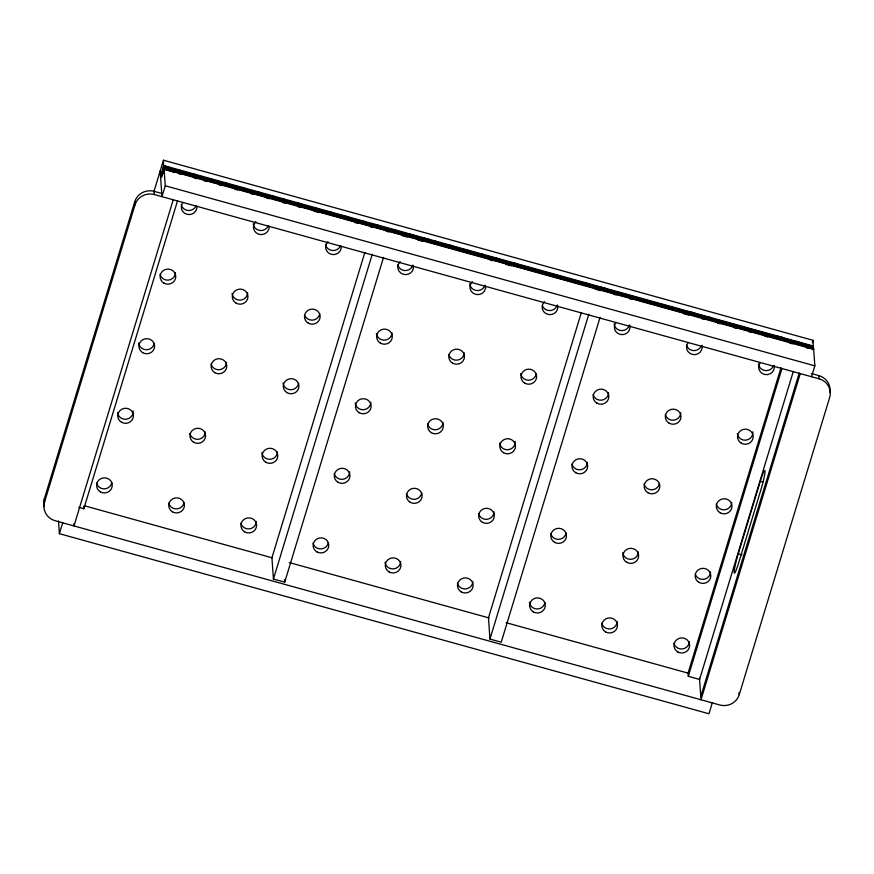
<?xml version="1.0" encoding="UTF-8"?>
<svg xmlns="http://www.w3.org/2000/svg" width="874" height="874" viewBox="0 0 874 874"><rect width="100%" height="100%" fill="white"/><g stroke="black" fill="none" stroke-linecap="round" stroke-linejoin="round"><path stroke-width="1.31" d="M163.471 167.906L163.471 160.226L813.049 340.314L813.377 347.011L813.049 347.994L163.438 167.48L173.959 170.397M44.137 506.68A15.677 15.077 -4 0 1 44.334 498.868L134.76 201.697A15.677 15.077 -4 0 1 154.206 191.362L161.734 193.449M811.301 373.537L818.818 375.623L819.047 378.813A15.677 15.077 -4 0 1 829.666 397.484L739.24 694.655A15.677 15.077 -4 0 1 719.794 704.979L55.182 520.729A15.677 15.077 -4 0 1 44.552 502.058L134.989 204.887L134.76 201.697M153.813 191.974L163.471 160.226M813.312 346.049L163.853 165.601L161.428 173.576L161.679 177.193L164.104 169.228M163.438 167.48L161.898 172.549L162.094 175.324L164.05 168.376L813.618 348.453L814.841 365.856L811.531 376.727M712.266 702.893L708.967 713.774L59.388 533.686L62.699 522.816M164.05 168.376L165.262 185.769L161.952 196.639L160.171 171.107M173.227 199.775L73.973 525.94L73.82 523.81M78.813 507.346L83.828 508.734L177.531 200.834M364.84 252.466L271.934 557.754L273.431 579.047L284.706 582.171L383.566 257.306M273.431 579.047L372.28 254.181M581.363 312.488L488.468 617.787L489.953 639.069L501.228 642.193L600.088 317.338M489.953 639.069L588.814 314.203M780.974 367.834L688.067 673.122L688.297 676.323L699.571 679.448L793.275 371.537M688.297 676.323L781.99 368.413M738.257 553.777L760.314 481.29A15.677 1.475 -74.5 0 1 765.023 471.053A15.677 1.475 -74.5 0 1 760.904 489.801L738.847 562.288A15.677 1.475 -74.5 0 1 734.138 572.525A15.677 1.475 -74.5 0 1 738.257 553.777L742.015 554.815M700.773 696.578L799.229 373.023M800.245 373.602L700.992 699.768L699.484 678.169M812.317 342.728L813.049 340.314M812.208 349.676L813.421 345.689M813.279 349.436L813.618 348.453M163.853 165.71L170.31 167.786M178.209 169.982L180.831 170.703M193.984 174.352L196.617 175.084M209.76 178.722L212.393 179.454M225.547 183.103L228.169 183.835M241.322 187.473L243.955 188.205M257.098 191.854L259.731 192.575M272.885 196.224L275.507 196.956M282.084 198.78L284.716 199.501M297.859 203.15L300.492 203.882M313.646 207.52L316.268 208.252M329.422 211.901L332.054 212.633M345.197 216.271L347.83 217.003M360.984 220.652L363.606 221.373M376.76 225.022L379.392 225.754M392.535 229.403L395.168 230.124M408.322 233.773L413.577 235.226M424.098 238.143L429.353 239.607M433.296 240.7L435.929 241.432M449.083 245.07L451.705 245.802M464.859 249.451L467.492 250.183M480.634 253.821L483.267 254.553M496.421 258.201L499.043 258.923M512.197 262.571L517.452 264.035M584.52 282.619L587.142 283.351M600.296 287L605.562 288.453M689.717 311.789L694.972 313.242M708.126 316.891L710.748 317.623M777.816 336.206L783.071 337.67M796.225 341.319L798.847 342.04M163.908 166.453L813.486 346.541M163.809 166.923L813.377 347.011M176.592 171.129L189.734 174.767M192.367 175.499L205.521 179.148M208.143 179.88L221.297 183.518M223.93 184.25L246.282 190.445M248.915 191.177L262.058 194.826M264.691 195.547L277.834 199.196M280.467 199.928L293.62 203.566M296.242 204.298L309.396 207.946M312.029 208.678L325.172 212.316M327.805 213.048L340.958 216.697M343.58 217.418L356.734 221.067M359.367 221.799L372.51 225.448M375.143 226.169L381.719 227.994M384.352 228.726L397.495 232.375M400.128 233.096L413.271 236.745M415.904 237.477L429.058 241.115M431.68 241.847L444.833 245.496M447.466 246.228L460.609 249.866M463.242 250.598L532.932 269.913M535.565 270.645L548.719 274.294M551.341 275.026L672.314 308.555M674.947 309.287L760.413 332.983M763.046 333.715L776.199 337.364M778.821 338.085L791.975 341.734M794.608 342.466L807.751 346.104M163.591 167.655L813.159 347.732M163.93 168.627L813.497 348.715M813.683 349.305L164.093 169.119L174.516 172.506M178.46 173.598L181.093 174.33M194.236 177.968L196.868 178.7M203.445 180.525L206.067 181.257M219.221 184.895L221.854 185.627M234.997 189.276L237.63 189.997M250.783 193.646L253.405 194.378M266.559 198.016L269.192 198.748M282.335 202.397L284.968 203.129M298.121 206.767L300.743 207.499M313.897 211.147L319.152 212.601M354.658 222.444L357.291 223.176M370.434 226.825L373.067 227.546M386.221 231.195L388.843 231.927M401.996 235.565L407.251 237.029M417.772 239.946L423.038 241.399M490.096 259.993L492.728 260.725M505.871 264.363L511.137 265.827M595.292 289.152L600.547 290.616M613.701 294.265L616.334 294.986M629.477 298.635L632.11 299.367M683.392 313.58L688.646 315.044M701.8 318.682L704.433 319.414M717.576 323.063L720.209 323.784M733.362 327.433L735.984 328.165M749.138 331.814L751.771 332.535M764.914 336.184L767.547 336.916M789.899 343.111L792.532 343.843M805.675 347.481L808.308 348.213M165.262 185.769L814.841 365.856M134.989 204.887A15.677 15.077 -4 0 1 154.436 194.563L819.047 378.813M760.314 481.29L762.816 481.989M84.155 505.696L272.131 557.809M289.218 562.55L489.025 617.94M506.112 622.681L688.832 673.341M739.087 692.525L739.24 694.655M284.52 579.506L284.706 582.171M154.206 191.362L154.436 194.563M83.685 506.614L83.828 508.734M58.492 520.959L59.388 533.686M44.334 498.868L44.552 502.058M818.818 375.623A15.677 15.077 -4 0 1 829.896 392.36M566.101 532.932A7.833 7.538 -4 0 1 550.74 533.632M587.372 462.368A7.833 7.538 -4 0 1 571.924 464.05M659.455 483.355A7.833 7.538 -4 0 1 644.094 484.054M557.601 305.277A7.833 7.538 -4 0 1 547.79 314.345A7.833 7.538 -4 0 1 544.578 301.661M515.147 441.37A7.833 7.538 -4 0 1 508.198 449.706A7.833 7.538 -4 0 1 499.567 443.063M421.749 492.914A7.833 7.538 -4 0 1 406.399 493.613M701.953 345.296A7.833 7.538 -4 0 1 692.634 354.483A7.833 7.538 -4 0 1 688.242 342.411M701.221 346.082A7.833 7.538 -4 0 1 686.44 344.891M710.54 571.967A7.833 7.538 -4 0 1 695.398 574.589M629.783 325.281A7.833 7.538 -4 0 1 620.453 334.469A7.833 7.538 -4 0 1 616.061 322.408M608.544 392.776A7.833 7.538 -4 0 1 593.096 394.458M494.018 511.935A7.833 7.538 -4 0 1 478.57 513.617M412.878 265.117A7.833 7.538 -4 0 1 397.746 264.855M413.435 266.231A7.833 7.538 -4 0 1 402.947 274.174A7.833 7.538 -4 0 1 400.237 261.643M269.083 226.213A7.833 7.538 -4 0 1 258.595 234.156A7.833 7.538 -4 0 1 255.885 221.625M392.022 332.754A7.833 7.538 -4 0 1 384.516 340.15A7.833 7.538 -4 0 1 376.399 333.464M464.192 352.757A7.833 7.538 -4 0 1 448.744 354.44M638.37 551.953A7.833 7.538 -4 0 1 630.864 559.349A7.833 7.538 -4 0 1 622.747 552.663M629.4 325.15A7.833 7.538 -4 0 1 614.094 323.904M443.02 422.339A7.833 7.538 -4 0 1 427.572 424.021M111.872 482.459A7.833 7.538 -4 0 1 96.522 483.147M472.845 581.516A7.833 7.538 -4 0 1 457.397 583.198M617.197 621.534A7.833 7.538 -4 0 1 601.749 623.217M485.605 286.235A7.833 7.538 -4 0 1 475.128 294.177A7.833 7.538 -4 0 1 472.408 281.657M370.838 402.335A7.833 7.538 -4 0 1 363.333 409.731A7.833 7.538 -4 0 1 355.215 403.045M349.666 471.916A7.833 7.538 -4 0 1 334.218 473.599M268.176 226.027A7.833 7.538 -4 0 1 253.22 223.864M247.67 292.735A7.833 7.538 -4 0 1 240.164 300.132A7.833 7.538 -4 0 1 232.047 293.446M226.497 362.317A7.833 7.538 -4 0 1 211.049 363.999M195.995 206.013A7.833 7.538 -4 0 1 181.224 204.822M196.901 206.198A7.833 7.538 -4 0 1 186.916 214.294A7.833 7.538 -4 0 1 183.016 202.353M133.099 410.9A7.833 7.538 -4 0 1 126.151 419.247A7.833 7.538 -4 0 1 117.52 412.594M175.488 272.721A7.833 7.538 -4 0 1 160.04 274.403M205.314 431.898A7.833 7.538 -4 0 1 189.866 433.58M277.495 451.913A7.833 7.538 -4 0 1 269.99 459.309A7.833 7.538 -4 0 1 261.872 452.623M298.58 383.304A7.833 7.538 -4 0 1 283.045 383.031M154.228 343.285A7.833 7.538 -4 0 1 138.693 343.012M341.253 246.217A7.833 7.538 -4 0 1 330.776 254.159A7.833 7.538 -4 0 1 328.056 241.639M340.347 246.031A7.833 7.538 -4 0 1 325.565 244.84M544.928 602.514A7.833 7.538 -4 0 1 529.393 602.241M680.715 412.79A7.833 7.538 -4 0 1 665.267 414.473M319.753 313.722A7.833 7.538 -4 0 1 304.698 315.361M557.23 305.135A7.833 7.538 -4 0 1 542.404 305.813M536.275 373.755A7.833 7.538 -4 0 1 520.74 373.482M256.322 521.494A7.833 7.538 -4 0 1 240.874 523.176M328.406 542.481A7.833 7.538 -4 0 1 313.045 543.18M485.048 285.132A7.833 7.538 -4 0 1 469.742 283.886M400.663 561.512A7.833 7.538 -4 0 1 393.158 568.908A7.833 7.538 -4 0 1 385.041 562.222M184.053 502.463A7.833 7.538 -4 0 1 168.693 503.162M689.368 641.549A7.833 7.538 -4 0 1 673.92 643.231M773.403 366.097A7.833 7.538 -4 0 1 758.446 363.934M774.135 365.31A7.833 7.538 -4 0 1 764.805 374.498A7.833 7.538 -4 0 1 760.413 362.426M752.853 431.811A7.833 7.538 -4 0 1 745.893 440.157A7.833 7.538 -4 0 1 737.274 433.515M731.713 502.386A7.833 7.538 -4 0 1 716.265 504.069M554.564 542.317A7.833 7.538 -4 0 0 566.472 535.991A7.833 7.538 -4 0 0 554.881 529.251A7.833 7.538 -4 0 0 554.564 542.317M575.737 472.736A7.833 7.538 -4 0 0 587.645 466.41A7.833 7.538 -4 0 0 576.064 459.669A7.833 7.538 -4 0 0 575.737 472.736M647.918 492.739A7.833 7.538 -4 0 0 659.826 486.414A7.833 7.538 -4 0 0 648.235 479.684A7.833 7.538 -4 0 0 647.918 492.739M524.739 383.14A7.833 7.538 -4 0 0 536.647 376.814A7.833 7.538 -4 0 0 525.056 370.084A7.833 7.538 -4 0 0 524.739 383.14M503.566 452.721A7.833 7.538 -4 0 0 515.474 446.396A7.833 7.538 -4 0 0 503.883 439.666A7.833 7.538 -4 0 0 503.566 452.721M410.212 502.299A7.833 7.538 -4 0 0 422.12 495.973A7.833 7.538 -4 0 0 410.54 489.232A7.833 7.538 -4 0 0 410.212 502.299M482.393 522.302A7.833 7.538 -4 0 0 494.302 515.977A7.833 7.538 -4 0 0 482.71 509.247A7.833 7.538 -4 0 0 482.393 522.302M698.916 582.335A7.833 7.538 -4 0 0 710.824 576.01A7.833 7.538 -4 0 0 699.233 569.269A7.833 7.538 -4 0 0 698.916 582.335M741.261 443.173A7.833 7.538 -4 0 0 753.169 436.847A7.833 7.538 -4 0 0 741.589 430.106A7.833 7.538 -4 0 0 741.261 443.173M596.92 403.154A7.833 7.538 -4 0 0 608.828 396.829A7.833 7.538 -4 0 0 597.237 390.088A7.833 7.538 -4 0 0 596.92 403.154M308.216 323.107A7.833 7.538 -4 0 0 320.124 316.781A7.833 7.538 -4 0 0 308.533 310.052A7.833 7.538 -4 0 0 308.216 323.107M380.387 343.121A7.833 7.538 -4 0 0 392.295 336.796A7.833 7.538 -4 0 0 380.714 330.055A7.833 7.538 -4 0 0 380.387 343.121M452.568 363.125A7.833 7.538 -4 0 0 464.476 356.811A7.833 7.538 -4 0 0 452.885 350.07A7.833 7.538 -4 0 0 452.568 363.125M265.871 462.28A7.833 7.538 -4 0 0 277.779 455.955A7.833 7.538 -4 0 0 266.188 449.214A7.833 7.538 -4 0 0 265.871 462.28M431.395 432.717A7.833 7.538 -4 0 0 443.304 426.392A7.833 7.538 -4 0 0 431.712 419.651A7.833 7.538 -4 0 0 431.395 432.717M626.745 562.321A7.833 7.538 -4 0 0 638.654 555.995A7.833 7.538 -4 0 0 627.062 549.265A7.833 7.538 -4 0 0 626.745 562.321M338.041 482.284A7.833 7.538 -4 0 0 349.95 475.959A7.833 7.538 -4 0 0 338.358 469.229A7.833 7.538 -4 0 0 338.041 482.284M100.346 491.844A7.833 7.538 -4 0 0 112.254 485.518A7.833 7.538 -4 0 0 100.663 478.777A7.833 7.538 -4 0 0 100.346 491.844M461.221 591.884A7.833 7.538 -4 0 0 473.129 585.558A7.833 7.538 -4 0 0 461.538 578.828A7.833 7.538 -4 0 0 461.221 591.884M605.562 631.902A7.833 7.538 -4 0 0 617.47 625.576A7.833 7.538 -4 0 0 605.89 618.847A7.833 7.538 -4 0 0 605.562 631.902M359.214 412.703A7.833 7.538 -4 0 0 371.122 406.377A7.833 7.538 -4 0 0 359.531 399.647A7.833 7.538 -4 0 0 359.214 412.703M236.046 303.103A7.833 7.538 -4 0 0 247.954 296.778A7.833 7.538 -4 0 0 236.362 290.037A7.833 7.538 -4 0 0 236.046 303.103M163.864 283.089A7.833 7.538 -4 0 0 175.772 276.763A7.833 7.538 -4 0 0 164.181 270.033A7.833 7.538 -4 0 0 163.864 283.089M214.862 372.685A7.833 7.538 -4 0 0 226.77 366.359A7.833 7.538 -4 0 0 215.19 359.618A7.833 7.538 -4 0 0 214.862 372.685M121.519 422.251A7.833 7.538 -4 0 0 133.427 415.937A7.833 7.538 -4 0 0 121.836 409.196A7.833 7.538 -4 0 0 121.519 422.251M193.689 442.266A7.833 7.538 -4 0 0 205.598 435.94A7.833 7.538 -4 0 0 194.006 429.21A7.833 7.538 -4 0 0 193.689 442.266M287.043 392.688A7.833 7.538 -4 0 0 298.952 386.374A7.833 7.538 -4 0 0 287.36 379.633A7.833 7.538 -4 0 0 287.043 392.688M142.691 352.67A7.833 7.538 -4 0 0 154.6 346.355A7.833 7.538 -4 0 0 143.008 339.615A7.833 7.538 -4 0 0 142.691 352.67M533.391 611.898A7.833 7.538 -4 0 0 545.3 605.573A7.833 7.538 -4 0 0 533.708 598.832A7.833 7.538 -4 0 0 533.391 611.898M669.091 423.158A7.833 7.538 -4 0 0 680.999 416.832A7.833 7.538 -4 0 0 669.408 410.103A7.833 7.538 -4 0 0 669.091 423.158M244.687 531.862A7.833 7.538 -4 0 0 256.595 525.536A7.833 7.538 -4 0 0 245.015 518.795A7.833 7.538 -4 0 0 244.687 531.862M316.869 551.865A7.833 7.538 -4 0 0 328.777 545.54A7.833 7.538 -4 0 0 317.186 538.81A7.833 7.538 -4 0 0 316.869 551.865M389.039 571.88A7.833 7.538 -4 0 0 400.947 565.554A7.833 7.538 -4 0 0 389.356 558.814A7.833 7.538 -4 0 0 389.039 571.88M172.517 511.847A7.833 7.538 -4 0 0 184.425 505.522A7.833 7.538 -4 0 0 172.833 498.792A7.833 7.538 -4 0 0 172.517 511.847M677.743 651.917A7.833 7.538 -4 0 0 689.652 645.591A7.833 7.538 -4 0 0 678.06 638.85A7.833 7.538 -4 0 0 677.743 651.917M720.089 512.754A7.833 7.538 -4 0 0 731.997 506.428A7.833 7.538 -4 0 0 720.405 499.688A7.833 7.538 -4 0 0 720.089 512.754"/></g></svg>
